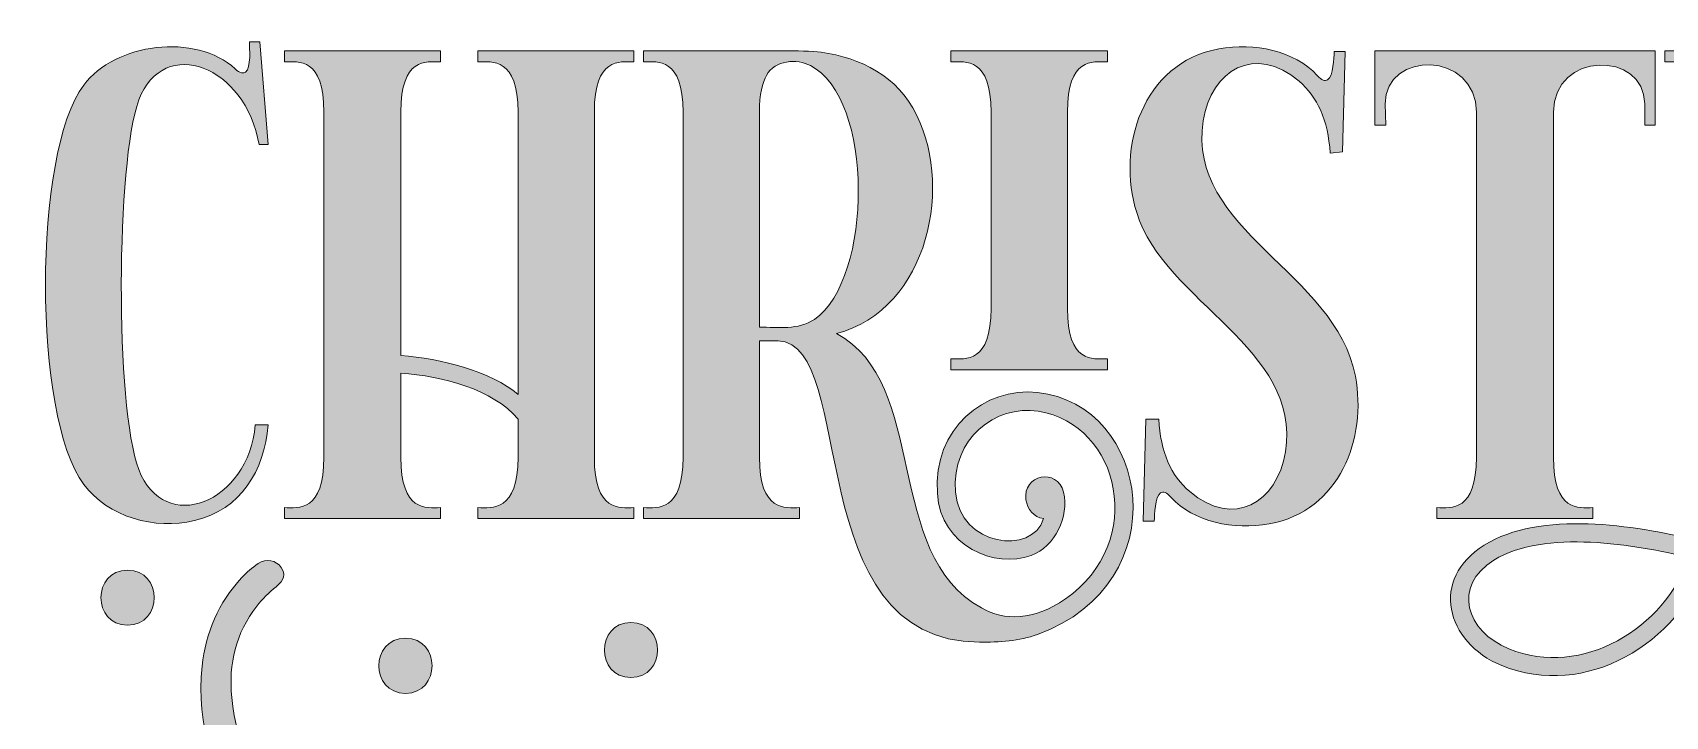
# Model space of a CAD drawing. Header units: inches. Extents: x 103 to 975, y -1020 to -60.
# Drawn here: x 103 to 648, y -671 to -443 of the extents above; entities that cross this region are included whole.
import ezdxf

# ---------------------------------------------------------------- set-up
doc = ezdxf.new("R2010")
doc.units = ezdxf.units.IN
doc.header["$MEASUREMENT"] = 0
doc.layers.add('Layer 1', color=7, linetype='Continuous')

# ---------------------------------------------------------------- blocks, each defined once
blk = doc.blocks.new('block 2')
at = {"layer": 'Layer 1', "true_color": 0x71020c}
h = blk.add_hatch(color=16, dxfattribs=at)
h.dxf.hatch_style = 2
edge = h.paths.add_edge_path()
edge.add_spline(control_points=[(181.91, -573.69), (181.91, -573.69), (177.59, -573.69), (177.59, -573.69), (175.43, -599.79), (147.17, -610.8), (138.76, -588.58), (130.78, -567.22), (131.21, -486.32), (138.76, -465.4), (147.17, -443.61), (174.35, -453.96), (178.88, -480.28), (178.88, -480.28), (181.91, -480.28), (181.91, -480.28), (181.91, -480.28), (179.1, -445.98), (179.1, -445.98), (179.1, -445.98), (175.65, -445.98), (175.65, -445.98), (175.65, -448.14), (176.29, -454.61), (174.35, -456.12), (173.71, -456.55), (172.41, -456.55), (170.9, -455.04), (157.74, -442.96), (130.78, -446.41), (120.42, -460.44), (103.38, -482.87), (103.38, -571.1), (120.42, -593.54), (128.41, -604.32), (144.15, -608.86), (157.31, -605.62), (172.84, -601.95), (180.61, -589.01), (181.91, -573.69)], knot_values=[0, 0, 0, 0, 1, 1, 1, 2, 2, 2, 3, 3, 3, 4, 4, 4, 5, 5, 5, 6, 6, 6, 7, 7, 7, 8, 8, 8, 9, 9, 9, 10, 10, 10, 11, 11, 11, 12, 12, 12, 13, 13, 13, 13], degree=3, periodic=1)
h = blk.add_hatch(color=16, dxfattribs=at)
h.dxf.hatch_style = 2
edge = h.paths.add_edge_path()
edge.add_spline(control_points=[(489.11, -595.91), (482.85, -590.73), (479.4, -582.75), (478.76, -571.75), (478.76, -571.75), (474.44, -571.75), (474.44, -571.75), (474.44, -571.75), (473.58, -605.83), (473.58, -605.83), (473.58, -605.83), (477.24, -605.83), (477.24, -605.83), (477.46, -603.68), (477.46, -597.64), (479.4, -596.34), (480.27, -595.91), (481.34, -596.13), (482.85, -597.85), (490.4, -606.05), (503.78, -608.86), (515.64, -606.7), (539.16, -602.38), (548.22, -578.22), (544.34, -557.51), (537.86, -522.78), (487.81, -508.76), (493.64, -472.3), (496.23, -455.47), (510.9, -446.63), (525.57, -459.14), (531.61, -464.32), (535.27, -472.08), (535.92, -483.09), (535.92, -483.09), (540.02, -482.65), (540.02, -482.65), (540.02, -482.65), (540.88, -449.22), (540.88, -449.22), (540.88, -449.22), (537.22, -449.22), (537.22, -449.22), (537.22, -451.37), (537, -457.42), (535.06, -458.71), (534.2, -459.14), (533.12, -458.93), (531.61, -457.2), (524.06, -449), (510.68, -446.2), (498.82, -448.35), (473.15, -453.1), (464.73, -481.36), (471.42, -502.93), (480.91, -533.14), (526.43, -548.02), (521.04, -582.75), (518.23, -599.58), (503.78, -608.42), (489.11, -595.91)], knot_values=[0, 0, 0, 0, 1, 1, 1, 2, 2, 2, 3, 3, 3, 4, 4, 4, 5, 5, 5, 6, 6, 6, 7, 7, 7, 8, 8, 8, 9, 9, 9, 10, 10, 10, 11, 11, 11, 12, 12, 12, 13, 13, 13, 14, 14, 14, 15, 15, 15, 16, 16, 16, 17, 17, 17, 18, 18, 18, 19, 19, 19, 20, 20, 20, 20], degree=3, periodic=1)
h = blk.add_hatch(color=16, dxfattribs=at)
h.dxf.hatch_style = 2
edge = h.paths.add_edge_path()
edge.add_spline(control_points=[(239.29, -601.3), (234.54, -601.3), (226.13, -602.81), (226.13, -584.48), (226.13, -584.48), (226.13, -556.43), (226.13, -556.43), (240.15, -557.51), (256.76, -561.83), (265.18, -571.75), (265.18, -571.75), (265.18, -584.48), (265.18, -584.48), (265.18, -602.81), (256.55, -601.3), (251.8, -601.3), (251.8, -601.3), (251.8, -604.97), (251.8, -604.97), (269.28, -604.97), (286.54, -604.97), (303.79, -604.97), (303.79, -604.97), (303.79, -601.3), (303.79, -601.3), (299.05, -601.3), (290.63, -602.81), (290.63, -584.48), (290.63, -546.08), (290.63, -507.89), (290.63, -469.5), (290.63, -451.16), (299.05, -452.67), (303.79, -452.67), (303.79, -452.67), (303.79, -449), (303.79, -449), (286.54, -449), (269.28, -449), (251.8, -449), (251.8, -449), (251.8, -452.67), (251.8, -452.67), (256.55, -452.67), (265.18, -451.16), (265.18, -469.5), (265.18, -469.5), (265.18, -563.55), (265.18, -563.55), (256.55, -556), (239.29, -551.47), (226.13, -550.61), (226.13, -550.61), (226.13, -469.5), (226.13, -469.5), (226.13, -451.16), (234.54, -452.67), (239.29, -452.67), (239.29, -452.67), (239.29, -449), (239.29, -449), (222.03, -449), (204.56, -449), (187.3, -449), (187.3, -449), (187.3, -452.67), (187.3, -452.67), (192.05, -452.67), (200.46, -451.16), (200.46, -469.5), (200.46, -507.89), (200.46, -546.08), (200.46, -584.48), (200.46, -602.81), (192.05, -601.3), (187.3, -601.3), (187.3, -601.3), (187.3, -604.97), (187.3, -604.97), (204.56, -604.97), (222.03, -604.97), (239.29, -604.97), (239.29, -604.97), (239.29, -601.3), (239.29, -601.3)], knot_values=[0, 0, 0, 0, 1, 1, 1, 2, 2, 2, 3, 3, 3, 4, 4, 4, 5, 5, 5, 6, 6, 6, 7, 7, 7, 8, 8, 8, 9, 9, 9, 10, 10, 10, 11, 11, 11, 12, 12, 12, 13, 13, 13, 14, 14, 14, 15, 15, 15, 16, 16, 16, 17, 17, 17, 18, 18, 18, 19, 19, 19, 20, 20, 20, 21, 21, 21, 22, 22, 22, 23, 23, 23, 24, 24, 24, 25, 25, 25, 26, 26, 26, 27, 27, 27, 28, 28, 28, 28], degree=3, periodic=1)
h = blk.add_hatch(color=16, dxfattribs=at)
h.dxf.hatch_style = 2
edge = h.paths.add_edge_path()
edge.add_spline(control_points=[(351.9, -545.65), (378.87, -547.16), (358.59, -645.74), (418.99, -646.18), (425.68, -646.18), (432.15, -645.74), (438.41, -643.59), (485.65, -626.11), (475.73, -567), (438.41, -562.9), (420.72, -560.96), (403.46, -574.98), (404.97, -596.56), (406.26, -614.46), (424.17, -621.58), (436.25, -617.27), (444.23, -614.25), (448.98, -604.32), (447.04, -596.13), (445.09, -587.93), (433.23, -590.3), (434.52, -598.72), (434.96, -601.73), (437.11, -604.54), (440.35, -604.97), (436.68, -617.27), (412.52, -614.25), (411.01, -596.13), (409.72, -578.22), (424.17, -567), (438.62, -569.16), (466.02, -573.47), (474.86, -612.95), (447.68, -631.72), (436.9, -639.05), (427.41, -639.05), (419.64, -634.74), (386.85, -616.84), (402.38, -559.67), (371.32, -543.28), (402.16, -535.29), (411.01, -492.79), (396.77, -467.99), (389.87, -455.9), (376.93, -450.51), (363.77, -449.22), (359.23, -449), (354.71, -449), (350.18, -449), (350.18, -449), (307.03, -449), (307.03, -449), (307.03, -449), (307.03, -452.67), (307.03, -452.67), (311.78, -452.67), (320.19, -451.16), (320.19, -469.5), (320.19, -469.5), (320.19, -584.48), (320.19, -584.48), (320.19, -602.81), (311.78, -601.3), (307.03, -601.3), (307.03, -601.3), (307.03, -604.97), (307.03, -604.97), (307.03, -604.97), (359.02, -604.97), (359.02, -604.97), (359.02, -604.97), (359.02, -601.3), (359.02, -601.3), (354.28, -601.3), (345.65, -602.81), (345.65, -584.48), (345.65, -584.48), (345.65, -545.65), (345.65, -545.65), (345.65, -545.65), (351.9, -545.65), (351.9, -545.65)], knot_values=[0, 0, 0, 0, 1, 1, 1, 2, 2, 2, 3, 3, 3, 4, 4, 4, 5, 5, 5, 6, 6, 6, 7, 7, 7, 8, 8, 8, 9, 9, 9, 10, 10, 10, 11, 11, 11, 12, 12, 12, 13, 13, 13, 14, 14, 14, 15, 15, 15, 16, 16, 16, 17, 17, 17, 18, 18, 18, 19, 19, 19, 20, 20, 20, 21, 21, 21, 22, 22, 22, 23, 23, 23, 24, 24, 24, 25, 25, 25, 26, 26, 26, 27, 27, 27, 27], degree=3, periodic=1)
edge = h.paths.add_edge_path()
edge.add_spline(control_points=[(345.65, -469.5), (345.65, -463.46), (346.72, -459.57), (348.02, -457.2), (350.82, -452.02), (358.16, -451.59), (362.69, -453.96), (383.83, -464.53), (383.61, -524.94), (363.98, -538.53), (358.59, -542.19), (351.9, -541.12), (345.65, -541.12), (345.65, -541.12), (345.65, -469.5), (345.65, -469.5)], knot_values=[0, 0, 0, 0, 1, 1, 1, 2, 2, 2, 3, 3, 3, 4, 4, 4, 5, 5, 5, 5], degree=3, periodic=1)
h = blk.add_hatch(color=16, dxfattribs=at)
h.dxf.hatch_style = 2
edge = h.paths.add_edge_path()
edge.add_spline(control_points=[(409.5, -551.69), (409.5, -551.69), (409.5, -555.36), (409.5, -555.36), (409.5, -555.36), (461.71, -555.36), (461.71, -555.36), (461.71, -555.36), (461.71, -551.69), (461.71, -551.69), (456.75, -551.69), (448.33, -553.2), (448.33, -534.86), (448.33, -534.86), (448.33, -469.5), (448.33, -469.5), (448.33, -451.16), (456.75, -452.67), (461.71, -452.67), (461.71, -452.67), (461.71, -449), (461.71, -449), (461.71, -449), (409.5, -449), (409.5, -449), (409.5, -449), (409.5, -452.67), (409.5, -452.67), (414.46, -452.67), (422.87, -451.16), (422.87, -469.5), (422.87, -469.5), (422.87, -534.86), (422.87, -534.86), (422.87, -553.2), (414.46, -551.69), (409.5, -551.69)], knot_values=[0, 0, 0, 0, 1, 1, 1, 2, 2, 2, 3, 3, 3, 4, 4, 4, 5, 5, 5, 6, 6, 6, 7, 7, 7, 8, 8, 8, 9, 9, 9, 10, 10, 10, 11, 11, 11, 12, 12, 12, 12], degree=3, periodic=1)
h = blk.add_hatch(color=16, dxfattribs=at)
h.dxf.hatch_style = 2
edge = h.paths.add_edge_path()
edge.add_spline(control_points=[(644.22, -473.81), (644.22, -473.81), (644.22, -463.89), (644.22, -463.89), (644.22, -463.89), (644.22, -449), (644.22, -449), (644.22, -449), (550.81, -449), (550.81, -449), (550.81, -449), (550.81, -463.89), (550.81, -463.89), (550.81, -463.89), (550.81, -473.81), (550.81, -473.81), (550.81, -473.81), (554.48, -473.81), (554.48, -473.81), (554.48, -473.81), (554.27, -466.69), (554.27, -466.69), (554.27, -448.79), (584.68, -449), (584.68, -469.5), (584.68, -507.89), (584.68, -546.08), (584.68, -584.48), (584.68, -602.81), (576.27, -601.3), (571.52, -601.3), (571.52, -601.3), (571.52, -604.97), (571.52, -604.97), (588.78, -604.97), (606.26, -604.97), (623.51, -604.97), (623.51, -604.97), (623.51, -601.3), (623.51, -601.3), (618.77, -601.3), (610.35, -602.81), (610.35, -584.48), (610.35, -546.08), (610.35, -507.89), (610.35, -469.5), (610.35, -449), (640.77, -449), (640.77, -466.69), (640.77, -469.5), (640.77, -473.38), (640.77, -473.81), (640.77, -473.81), (644.22, -473.81), (644.22, -473.81)], knot_values=[0, 0, 0, 0, 1, 1, 1, 2, 2, 2, 3, 3, 3, 4, 4, 4, 5, 5, 5, 6, 6, 6, 7, 7, 7, 8, 8, 8, 9, 9, 9, 10, 10, 10, 11, 11, 11, 12, 12, 12, 13, 13, 13, 14, 14, 14, 15, 15, 15, 16, 16, 16, 17, 17, 17, 18, 18, 18, 18], degree=3, periodic=1)
h = blk.add_hatch(color=16, dxfattribs=at)
h.dxf.hatch_style = 2
edge = h.paths.add_edge_path()
edge.add_spline(control_points=[(688.88, -627.84), (716.71, -636.9), (747.34, -646.82), (785.31, -646.82), (815.08, -646.82), (846.36, -635.82), (856.07, -604.97), (856.07, -604.97), (888.64, -604.97), (888.64, -604.97), (888.64, -604.97), (888.64, -601.52), (888.64, -601.52), (883.89, -601.52), (875.48, -602.81), (872.68, -584.48), (872.68, -584.48), (849.59, -449), (849.59, -449), (836.87, -449), (824.35, -449), (811.63, -449), (811.63, -449), (811.63, -452.45), (811.63, -452.45), (818.96, -452.45), (825.86, -454.83), (823.92, -463.67), (823.92, -463.67), (808.39, -533.57), (808.39, -533.57), (796.53, -534.64), (785.74, -540.68), (778.84, -550.18), (777.11, -552.98), (774.74, -556.65), (773.66, -560.1), (769.78, -572.18), (785.52, -574.55), (787.03, -564.41), (787.46, -560.96), (786.17, -557.3), (782.72, -555.79), (782.72, -555.36), (783.37, -554.49), (784.01, -553.63), (789.41, -546.08), (797.6, -541.33), (806.88, -540.04), (806.88, -540.04), (796.96, -584.69), (796.96, -584.69), (793.07, -602.81), (784.88, -601.52), (780.13, -601.52), (780.13, -601.52), (780.13, -604.97), (780.13, -604.97), (790.7, -604.97), (801.49, -604.97), (812.06, -604.97), (812.06, -604.97), (812.06, -601.52), (812.06, -601.52), (807.31, -601.52), (799.33, -602.81), (803.21, -584.69), (803.21, -584.69), (813.35, -539.61), (813.35, -539.61), (824.57, -539.82), (834.92, -545.22), (841.83, -553.85), (841.83, -553.85), (847, -584.48), (847, -584.48), (850.03, -602.81), (841.83, -601.52), (837.08, -601.52), (837.08, -601.52), (837.08, -604.97), (837.08, -604.97), (837.08, -604.97), (849.59, -604.97), (849.59, -604.97), (840.1, -631.94), (811.41, -640.57), (785.31, -640.78), (748.42, -640.78), (718.22, -630.86), (690.82, -622.01), (681.33, -618.99), (672.27, -615.97), (663.21, -613.6), (667.95, -595.69), (666.87, -575.42), (666.87, -557.08), (666.87, -557.08), (666.87, -478.77), (666.87, -478.77), (666.87, -478.77), (700.1, -593.54), (700.1, -593.54), (700.1, -593.54), (708.51, -593.11), (708.51, -593.11), (708.51, -593.11), (735.26, -478.56), (735.26, -478.56), (735.26, -478.56), (735.26, -584.48), (735.26, -584.48), (735.26, -602.81), (726.85, -601.52), (722.1, -601.52), (722.1, -601.52), (722.1, -604.97), (722.1, -604.97), (739.36, -604.97), (756.83, -604.97), (774.09, -604.97), (774.09, -604.97), (774.09, -601.52), (774.09, -601.52), (769.34, -601.52), (760.93, -602.81), (760.93, -584.48), (760.93, -546.29), (760.93, -507.89), (760.93, -469.5), (760.93, -451.16), (769.34, -452.67), (774.09, -452.67), (774.09, -452.67), (774.09, -449), (774.09, -449), (756.83, -449), (739.36, -449), (722.1, -449), (722.1, -449), (722.1, -452.67), (722.1, -452.67), (723.18, -452.67), (724.26, -452.67), (725.34, -452.67), (729.87, -452.89), (734.61, -455.04), (731.38, -469.5), (731.38, -469.5), (712.61, -546.94), (712.61, -546.94), (712.61, -546.94), (689.96, -469.5), (689.96, -469.5), (685.21, -451.16), (695.35, -452.67), (700.1, -452.67), (700.1, -452.67), (700.1, -449), (700.1, -449), (682.62, -449), (665.15, -449), (647.46, -449), (647.46, -449), (647.46, -452.67), (647.46, -452.67), (652.21, -452.67), (660.84, -451.16), (660.84, -469.5), (660.84, -469.5), (660.84, -557.51), (660.84, -557.51), (660.84, -575.42), (661.91, -594.62), (657.38, -612.09), (637.75, -607.13), (605.82, -602.17), (587.27, -613.82), (569.15, -625.03), (574.33, -646.18), (593.1, -653.94), (621.14, -665.37), (652.21, -646.39), (661.48, -619.43), (670.54, -621.8), (679.6, -624.82), (688.88, -627.84)], knot_values=[0, 0, 0, 0, 1, 1, 1, 2, 2, 2, 3, 3, 3, 4, 4, 4, 5, 5, 5, 6, 6, 6, 7, 7, 7, 8, 8, 8, 9, 9, 9, 10, 10, 10, 11, 11, 11, 12, 12, 12, 13, 13, 13, 14, 14, 14, 15, 15, 15, 16, 16, 16, 17, 17, 17, 18, 18, 18, 19, 19, 19, 20, 20, 20, 21, 21, 21, 22, 22, 22, 23, 23, 23, 24, 24, 24, 25, 25, 25, 26, 26, 26, 27, 27, 27, 28, 28, 28, 29, 29, 29, 30, 30, 30, 31, 31, 31, 32, 32, 32, 33, 33, 33, 34, 34, 34, 35, 35, 35, 36, 36, 36, 37, 37, 37, 38, 38, 38, 39, 39, 39, 40, 40, 40, 41, 41, 41, 42, 42, 42, 43, 43, 43, 44, 44, 44, 45, 45, 45, 46, 46, 46, 47, 47, 47, 48, 48, 48, 49, 49, 49, 50, 50, 50, 51, 51, 51, 52, 52, 52, 53, 53, 53, 54, 54, 54, 55, 55, 55, 56, 56, 56, 57, 57, 57, 58, 58, 58, 59, 59, 59, 60, 60, 60, 61, 61, 61, 62, 62, 62, 62], degree=3, periodic=1)
edge = h.paths.add_edge_path()
edge.add_spline(control_points=[(814.65, -533.57), (814.65, -533.57), (828.24, -472.95), (828.24, -472.95), (828.24, -472.95), (840.1, -543.49), (840.1, -543.49), (832.77, -537.45), (823.92, -534), (814.65, -533.57)], knot_values=[0, 0, 0, 0, 1, 1, 1, 2, 2, 2, 3, 3, 3, 3], degree=3, periodic=1)
edge = h.paths.add_edge_path()
edge.add_spline(control_points=[(595.47, -648.33), (581.23, -642.51), (576.49, -627.62), (590.51, -618.78), (607.34, -608.42), (637.75, -613.6), (655.66, -617.91), (647.46, -641.21), (620.06, -658.47), (595.47, -648.33)], knot_values=[0, 0, 0, 0, 1, 1, 1, 2, 2, 2, 3, 3, 3, 3], degree=3, periodic=1)
h = blk.add_hatch(color=16, dxfattribs=at)
h.dxf.hatch_style = 2
edge = h.paths.add_edge_path()
edge.add_spline(control_points=[(355.66, -733.11), (353.16, -731.65), (350.38, -732.19), (348.26, -734.75), (343.35, -740.67), (337.11, -744.43), (329.9, -746.68), (325.49, -748.06), (320.97, -748.87), (316.36, -749.08), (297.45, -749.92), (279.79, -745.63), (263.47, -735.95), (262.6, -735.43), (261.66, -734.96), (260.81, -733.82), (261.7, -733.46), (262.34, -733.21), (262.98, -732.95), (273.99, -728.5), (281.82, -720.64), (286.87, -709.89), (288.25, -706.94), (289.1, -703.8), (289.31, -700.52), (289.67, -694.97), (288.08, -690.08), (284.09, -686.24), (270.93, -673.57), (248.1, -674.93), (237.62, -691.44), (233.48, -697.97), (232.52, -705.14), (233.83, -712.66), (234.58, -716.93), (236.06, -720.93), (238.08, -724.73), (238.4, -725.32), (238.93, -725.84), (238.86, -726.74), (236.73, -727.1), (234.59, -726.8), (232.47, -726.66), (221.99, -725.93), (211.94, -723.61), (202.69, -718.41), (197.5, -715.49), (192.99, -711.73), (189.07, -707.24), (178.39, -695), (171.32, -681.02), (169.74, -664.56), (168.68, -653.43), (171.07, -643.13), (178.09, -634.17), (179.98, -631.75), (182.17, -629.63), (184.53, -627.68), (187.32, -625.38), (187.81, -623.44), (186.23, -621.22), (184.51, -618.81), (181.18, -618.21), (178.59, -619.94), (176.55, -621.29), (174.71, -622.89), (173.03, -624.69), (165.31, -633), (161.04, -642.95), (159.89, -654.16), (157.87, -673.86), (163.72, -691.35), (174.98, -707.14), (181.34, -716.06), (189.3, -723.22), (199.16, -728.04), (205.58, -731.17), (212.37, -733.26), (219.31, -734.81), (228.22, -736.79), (237.24, -737.66), (246.38, -736.79), (247.31, -736.7), (248.02, -736.95), (248.74, -737.54), (261.26, -747.74), (275.68, -753.79), (291.32, -757.02), (304.08, -759.67), (316.9, -760.09), (329.68, -756.77), (339.75, -754.15), (348.52, -749.27), (355.52, -741.34), (356.04, -740.75), (356.55, -740.15), (357, -739.51), (358.79, -737.01), (358.28, -734.64), (355.66, -733.11)], knot_values=[0, 0, 0, 0, 1, 1, 1, 2, 2, 2, 3, 3, 3, 4, 4, 4, 5, 5, 5, 6, 6, 6, 7, 7, 7, 8, 8, 8, 9, 9, 9, 10, 10, 10, 11, 11, 11, 12, 12, 12, 13, 13, 13, 14, 14, 14, 15, 15, 15, 16, 16, 16, 17, 17, 17, 18, 18, 18, 19, 19, 19, 20, 20, 20, 21, 21, 21, 22, 22, 22, 23, 23, 23, 24, 24, 24, 25, 25, 25, 26, 26, 26, 27, 27, 27, 28, 28, 28, 29, 29, 29, 30, 30, 30, 31, 31, 31, 32, 32, 32, 33, 33, 33, 33], degree=3, periodic=1)
edge = h.paths.add_edge_path()
edge.add_spline(control_points=[(244.01, -712.85), (242.72, -708.05), (242.91, -703.31), (245.12, -698.79), (248.76, -691.34), (258.47, -686.31), (266.87, -687.37), (272.35, -688.06), (276.08, -691.01), (278.11, -696.16), (280.67, -702.68), (279.06, -708.4), (274.42, -713.3), (268.08, -719.99), (259.93, -723.27), (251.27, -725.58), (247.91, -721.74), (245.3, -717.67), (244.01, -712.85)], knot_values=[0, 0, 0, 0, 1, 1, 1, 2, 2, 2, 3, 3, 3, 4, 4, 4, 5, 5, 5, 6, 6, 6, 6], degree=3, periodic=1)
h = blk.add_hatch(color=16, dxfattribs=at)
h.dxf.hatch_style = 2
edge = h.paths.add_edge_path()
edge.add_spline(control_points=[(135.02, -622.12), (123.21, -622.12), (123.19, -640.47), (135.02, -640.47), (146.83, -640.47), (146.85, -622.12), (135.02, -622.12)], knot_values=[0, 0, 0, 0, 1, 1, 1, 2, 2, 2, 2], degree=3, periodic=1)
h = blk.add_hatch(color=16, dxfattribs=at)
h.dxf.hatch_style = 2
edge = h.paths.add_edge_path()
edge.add_spline(control_points=[(302.83, -657.95), (314.64, -657.95), (314.66, -639.6), (302.83, -639.6), (291.02, -639.6), (291, -657.95), (302.83, -657.95)], knot_values=[0, 0, 0, 0, 1, 1, 1, 2, 2, 2, 2], degree=3, periodic=1)
h = blk.add_hatch(color=16, dxfattribs=at)
h.dxf.hatch_style = 2
edge = h.paths.add_edge_path()
edge.add_spline(control_points=[(227.67, -663.2), (239.48, -663.2), (239.5, -644.84), (227.67, -644.84), (215.86, -644.84), (215.84, -663.2), (227.67, -663.2)], knot_values=[0, 0, 0, 0, 1, 1, 1, 2, 2, 2, 2], degree=3, periodic=1)
at = {"layer": 'Layer 1', "lineweight": 0}
for points, knots in [([(181.91, -573.69), (181.91, -573.69), (177.59, -573.69), (177.59, -573.69), (175.43, -599.79), (147.17, -610.8), (138.76, -588.58), (130.78, -567.22), (131.21, -486.32), (138.76, -465.4), (147.17, -443.61), (174.35, -453.96), (178.88, -480.28), (178.88, -480.28), (181.91, -480.28), (181.91, -480.28), (181.91, -480.28), (179.1, -445.98), (179.1, -445.98), (179.1, -445.98), (175.65, -445.98), (175.65, -445.98), (175.65, -448.14), (176.29, -454.61), (174.35, -456.12), (173.71, -456.55), (172.41, -456.55), (170.9, -455.04), (157.74, -442.96), (130.78, -446.41), (120.42, -460.44), (103.38, -482.87), (103.38, -571.1), (120.42, -593.54), (128.41, -604.32), (144.15, -608.86), (157.31, -605.62), (172.84, -601.95), (180.61, -589.01), (181.91, -573.69)], [0, 0, 0, 0, 1, 1, 1, 2, 2, 2, 3, 3, 3, 4, 4, 4, 5, 5, 5, 6, 6, 6, 7, 7, 7, 8, 8, 8, 9, 9, 9, 10, 10, 10, 11, 11, 11, 12, 12, 12, 13, 13, 13, 13]), ([(489.11, -595.91), (482.85, -590.73), (479.4, -582.75), (478.76, -571.75), (478.76, -571.75), (474.44, -571.75), (474.44, -571.75), (474.44, -571.75), (473.58, -605.83), (473.58, -605.83), (473.58, -605.83), (477.24, -605.83), (477.24, -605.83), (477.46, -603.68), (477.46, -597.64), (479.4, -596.34), (480.27, -595.91), (481.34, -596.13), (482.85, -597.85), (490.4, -606.05), (503.78, -608.86), (515.64, -606.7), (539.16, -602.38), (548.22, -578.22), (544.34, -557.51), (537.86, -522.78), (487.81, -508.76), (493.64, -472.3), (496.23, -455.47), (510.9, -446.63), (525.57, -459.14), (531.61, -464.32), (535.27, -472.08), (535.92, -483.09), (535.92, -483.09), (540.02, -482.65), (540.02, -482.65), (540.02, -482.65), (540.88, -449.22), (540.88, -449.22), (540.88, -449.22), (537.22, -449.22), (537.22, -449.22), (537.22, -451.37), (537, -457.42), (535.06, -458.71), (534.2, -459.14), (533.12, -458.93), (531.61, -457.2), (524.06, -449), (510.68, -446.2), (498.82, -448.35), (473.15, -453.1), (464.73, -481.36), (471.42, -502.93), (480.91, -533.14), (526.43, -548.02), (521.04, -582.75), (518.23, -599.58), (503.78, -608.42), (489.11, -595.91)], [0, 0, 0, 0, 1, 1, 1, 2, 2, 2, 3, 3, 3, 4, 4, 4, 5, 5, 5, 6, 6, 6, 7, 7, 7, 8, 8, 8, 9, 9, 9, 10, 10, 10, 11, 11, 11, 12, 12, 12, 13, 13, 13, 14, 14, 14, 15, 15, 15, 16, 16, 16, 17, 17, 17, 18, 18, 18, 19, 19, 19, 20, 20, 20, 20]), ([(239.29, -601.3), (234.54, -601.3), (226.13, -602.81), (226.13, -584.48), (226.13, -584.48), (226.13, -556.43), (226.13, -556.43), (240.15, -557.51), (256.76, -561.83), (265.18, -571.75), (265.18, -571.75), (265.18, -584.48), (265.18, -584.48), (265.18, -602.81), (256.55, -601.3), (251.8, -601.3), (251.8, -601.3), (251.8, -604.97), (251.8, -604.97), (269.28, -604.97), (286.54, -604.97), (303.79, -604.97), (303.79, -604.97), (303.79, -601.3), (303.79, -601.3), (299.05, -601.3), (290.63, -602.81), (290.63, -584.48), (290.63, -546.08), (290.63, -507.89), (290.63, -469.5), (290.63, -451.16), (299.05, -452.67), (303.79, -452.67), (303.79, -452.67), (303.79, -449), (303.79, -449), (286.54, -449), (269.28, -449), (251.8, -449), (251.8, -449), (251.8, -452.67), (251.8, -452.67), (256.55, -452.67), (265.18, -451.16), (265.18, -469.5), (265.18, -469.5), (265.18, -563.55), (265.18, -563.55), (256.55, -556), (239.29, -551.47), (226.13, -550.61), (226.13, -550.61), (226.13, -469.5), (226.13, -469.5), (226.13, -451.16), (234.54, -452.67), (239.29, -452.67), (239.29, -452.67), (239.29, -449), (239.29, -449), (222.03, -449), (204.56, -449), (187.3, -449), (187.3, -449), (187.3, -452.67), (187.3, -452.67), (192.05, -452.67), (200.46, -451.16), (200.46, -469.5), (200.46, -507.89), (200.46, -546.08), (200.46, -584.48), (200.46, -602.81), (192.05, -601.3), (187.3, -601.3), (187.3, -601.3), (187.3, -604.97), (187.3, -604.97), (204.56, -604.97), (222.03, -604.97), (239.29, -604.97), (239.29, -604.97), (239.29, -601.3), (239.29, -601.3)], [0, 0, 0, 0, 1, 1, 1, 2, 2, 2, 3, 3, 3, 4, 4, 4, 5, 5, 5, 6, 6, 6, 7, 7, 7, 8, 8, 8, 9, 9, 9, 10, 10, 10, 11, 11, 11, 12, 12, 12, 13, 13, 13, 14, 14, 14, 15, 15, 15, 16, 16, 16, 17, 17, 17, 18, 18, 18, 19, 19, 19, 20, 20, 20, 21, 21, 21, 22, 22, 22, 23, 23, 23, 24, 24, 24, 25, 25, 25, 26, 26, 26, 27, 27, 27, 28, 28, 28, 28]), ([(351.9, -545.65), (378.87, -547.16), (358.59, -645.74), (418.99, -646.18), (425.68, -646.18), (432.15, -645.74), (438.41, -643.59), (485.65, -626.11), (475.73, -567), (438.41, -562.9), (420.72, -560.96), (403.46, -574.98), (404.97, -596.56), (406.26, -614.46), (424.17, -621.58), (436.25, -617.27), (444.23, -614.25), (448.98, -604.32), (447.04, -596.13), (445.09, -587.93), (433.23, -590.3), (434.52, -598.72), (434.96, -601.73), (437.11, -604.54), (440.35, -604.97), (436.68, -617.27), (412.52, -614.25), (411.01, -596.13), (409.72, -578.22), (424.17, -567), (438.62, -569.16), (466.02, -573.47), (474.86, -612.95), (447.68, -631.72), (436.9, -639.05), (427.41, -639.05), (419.64, -634.74), (386.85, -616.84), (402.38, -559.67), (371.32, -543.28), (402.16, -535.29), (411.01, -492.79), (396.77, -467.99), (389.87, -455.9), (376.93, -450.51), (363.77, -449.22), (359.23, -449), (354.71, -449), (350.18, -449), (350.18, -449), (307.03, -449), (307.03, -449), (307.03, -449), (307.03, -452.67), (307.03, -452.67), (311.78, -452.67), (320.19, -451.16), (320.19, -469.5), (320.19, -469.5), (320.19, -584.48), (320.19, -584.48), (320.19, -602.81), (311.78, -601.3), (307.03, -601.3), (307.03, -601.3), (307.03, -604.97), (307.03, -604.97), (307.03, -604.97), (359.02, -604.97), (359.02, -604.97), (359.02, -604.97), (359.02, -601.3), (359.02, -601.3), (354.28, -601.3), (345.65, -602.81), (345.65, -584.48), (345.65, -584.48), (345.65, -545.65), (345.65, -545.65), (345.65, -545.65), (351.9, -545.65), (351.9, -545.65)], [0, 0, 0, 0, 1, 1, 1, 2, 2, 2, 3, 3, 3, 4, 4, 4, 5, 5, 5, 6, 6, 6, 7, 7, 7, 8, 8, 8, 9, 9, 9, 10, 10, 10, 11, 11, 11, 12, 12, 12, 13, 13, 13, 14, 14, 14, 15, 15, 15, 16, 16, 16, 17, 17, 17, 18, 18, 18, 19, 19, 19, 20, 20, 20, 21, 21, 21, 22, 22, 22, 23, 23, 23, 24, 24, 24, 25, 25, 25, 26, 26, 26, 27, 27, 27, 27]), ([(345.65, -469.5), (345.65, -463.46), (346.72, -459.57), (348.02, -457.2), (350.82, -452.02), (358.16, -451.59), (362.69, -453.96), (383.83, -464.53), (383.61, -524.94), (363.98, -538.53), (358.59, -542.19), (351.9, -541.12), (345.65, -541.12), (345.65, -541.12), (345.65, -469.5), (345.65, -469.5)], [0, 0, 0, 0, 1, 1, 1, 2, 2, 2, 3, 3, 3, 4, 4, 4, 5, 5, 5, 5]), ([(409.5, -551.69), (409.5, -551.69), (409.5, -555.36), (409.5, -555.36), (409.5, -555.36), (461.71, -555.36), (461.71, -555.36), (461.71, -555.36), (461.71, -551.69), (461.71, -551.69), (456.75, -551.69), (448.33, -553.2), (448.33, -534.86), (448.33, -534.86), (448.33, -469.5), (448.33, -469.5), (448.33, -451.16), (456.75, -452.67), (461.71, -452.67), (461.71, -452.67), (461.71, -449), (461.71, -449), (461.71, -449), (409.5, -449), (409.5, -449), (409.5, -449), (409.5, -452.67), (409.5, -452.67), (414.46, -452.67), (422.87, -451.16), (422.87, -469.5), (422.87, -469.5), (422.87, -534.86), (422.87, -534.86), (422.87, -553.2), (414.46, -551.69), (409.5, -551.69)], [0, 0, 0, 0, 1, 1, 1, 2, 2, 2, 3, 3, 3, 4, 4, 4, 5, 5, 5, 6, 6, 6, 7, 7, 7, 8, 8, 8, 9, 9, 9, 10, 10, 10, 11, 11, 11, 12, 12, 12, 12]), ([(644.22, -473.81), (644.22, -473.81), (644.22, -463.89), (644.22, -463.89), (644.22, -463.89), (644.22, -449), (644.22, -449), (644.22, -449), (550.81, -449), (550.81, -449), (550.81, -449), (550.81, -463.89), (550.81, -463.89), (550.81, -463.89), (550.81, -473.81), (550.81, -473.81), (550.81, -473.81), (554.48, -473.81), (554.48, -473.81), (554.48, -473.81), (554.27, -466.69), (554.27, -466.69), (554.27, -448.79), (584.68, -449), (584.68, -469.5), (584.68, -507.89), (584.68, -546.08), (584.68, -584.48), (584.68, -602.81), (576.27, -601.3), (571.52, -601.3), (571.52, -601.3), (571.52, -604.97), (571.52, -604.97), (588.78, -604.97), (606.26, -604.97), (623.51, -604.97), (623.51, -604.97), (623.51, -601.3), (623.51, -601.3), (618.77, -601.3), (610.35, -602.81), (610.35, -584.48), (610.35, -546.08), (610.35, -507.89), (610.35, -469.5), (610.35, -449), (640.77, -449), (640.77, -466.69), (640.77, -469.5), (640.77, -473.38), (640.77, -473.81), (640.77, -473.81), (644.22, -473.81), (644.22, -473.81)], [0, 0, 0, 0, 1, 1, 1, 2, 2, 2, 3, 3, 3, 4, 4, 4, 5, 5, 5, 6, 6, 6, 7, 7, 7, 8, 8, 8, 9, 9, 9, 10, 10, 10, 11, 11, 11, 12, 12, 12, 13, 13, 13, 14, 14, 14, 15, 15, 15, 16, 16, 16, 17, 17, 17, 18, 18, 18, 18]), ([(688.88, -627.84), (716.71, -636.9), (747.34, -646.82), (785.31, -646.82), (815.08, -646.82), (846.36, -635.82), (856.07, -604.97), (856.07, -604.97), (888.64, -604.97), (888.64, -604.97), (888.64, -604.97), (888.64, -601.52), (888.64, -601.52), (883.89, -601.52), (875.48, -602.81), (872.68, -584.48), (872.68, -584.48), (849.59, -449), (849.59, -449), (836.87, -449), (824.35, -449), (811.63, -449), (811.63, -449), (811.63, -452.45), (811.63, -452.45), (818.96, -452.45), (825.86, -454.83), (823.92, -463.67), (823.92, -463.67), (808.39, -533.57), (808.39, -533.57), (796.53, -534.64), (785.74, -540.68), (778.84, -550.18), (777.11, -552.98), (774.74, -556.65), (773.66, -560.1), (769.78, -572.18), (785.52, -574.55), (787.03, -564.41), (787.46, -560.96), (786.17, -557.3), (782.72, -555.79), (782.72, -555.36), (783.37, -554.49), (784.01, -553.63), (789.41, -546.08), (797.6, -541.33), (806.88, -540.04), (806.88, -540.04), (796.96, -584.69), (796.96, -584.69), (793.07, -602.81), (784.88, -601.52), (780.13, -601.52), (780.13, -601.52), (780.13, -604.97), (780.13, -604.97), (790.7, -604.97), (801.49, -604.97), (812.06, -604.97), (812.06, -604.97), (812.06, -601.52), (812.06, -601.52), (807.31, -601.52), (799.33, -602.81), (803.21, -584.69), (803.21, -584.69), (813.35, -539.61), (813.35, -539.61), (824.57, -539.82), (834.92, -545.22), (841.83, -553.85), (841.83, -553.85), (847, -584.48), (847, -584.48), (850.03, -602.81), (841.83, -601.52), (837.08, -601.52), (837.08, -601.52), (837.08, -604.97), (837.08, -604.97), (837.08, -604.97), (849.59, -604.97), (849.59, -604.97), (840.1, -631.94), (811.41, -640.57), (785.31, -640.78), (748.42, -640.78), (718.22, -630.86), (690.82, -622.01), (681.33, -618.99), (672.27, -615.97), (663.21, -613.6), (667.95, -595.69), (666.87, -575.42), (666.87, -557.08), (666.87, -557.08), (666.87, -478.77), (666.87, -478.77), (666.87, -478.77), (700.1, -593.54), (700.1, -593.54), (700.1, -593.54), (708.51, -593.11), (708.51, -593.11), (708.51, -593.11), (735.26, -478.56), (735.26, -478.56), (735.26, -478.56), (735.26, -584.48), (735.26, -584.48), (735.26, -602.81), (726.85, -601.52), (722.1, -601.52), (722.1, -601.52), (722.1, -604.97), (722.1, -604.97), (739.36, -604.97), (756.83, -604.97), (774.09, -604.97), (774.09, -604.97), (774.09, -601.52), (774.09, -601.52), (769.34, -601.52), (760.93, -602.81), (760.93, -584.48), (760.93, -546.29), (760.93, -507.89), (760.93, -469.5), (760.93, -451.16), (769.34, -452.67), (774.09, -452.67), (774.09, -452.67), (774.09, -449), (774.09, -449), (756.83, -449), (739.36, -449), (722.1, -449), (722.1, -449), (722.1, -452.67), (722.1, -452.67), (723.18, -452.67), (724.26, -452.67), (725.34, -452.67), (729.87, -452.89), (734.61, -455.04), (731.38, -469.5), (731.38, -469.5), (712.61, -546.94), (712.61, -546.94), (712.61, -546.94), (689.96, -469.5), (689.96, -469.5), (685.21, -451.16), (695.35, -452.67), (700.1, -452.67), (700.1, -452.67), (700.1, -449), (700.1, -449), (682.62, -449), (665.15, -449), (647.46, -449), (647.46, -449), (647.46, -452.67), (647.46, -452.67), (652.21, -452.67), (660.84, -451.16), (660.84, -469.5), (660.84, -469.5), (660.84, -557.51), (660.84, -557.51), (660.84, -575.42), (661.91, -594.62), (657.38, -612.09), (637.75, -607.13), (605.82, -602.17), (587.27, -613.82), (569.15, -625.03), (574.33, -646.18), (593.1, -653.94), (621.14, -665.37), (652.21, -646.39), (661.48, -619.43), (670.54, -621.8), (679.6, -624.82), (688.88, -627.84)], [0, 0, 0, 0, 1, 1, 1, 2, 2, 2, 3, 3, 3, 4, 4, 4, 5, 5, 5, 6, 6, 6, 7, 7, 7, 8, 8, 8, 9, 9, 9, 10, 10, 10, 11, 11, 11, 12, 12, 12, 13, 13, 13, 14, 14, 14, 15, 15, 15, 16, 16, 16, 17, 17, 17, 18, 18, 18, 19, 19, 19, 20, 20, 20, 21, 21, 21, 22, 22, 22, 23, 23, 23, 24, 24, 24, 25, 25, 25, 26, 26, 26, 27, 27, 27, 28, 28, 28, 29, 29, 29, 30, 30, 30, 31, 31, 31, 32, 32, 32, 33, 33, 33, 34, 34, 34, 35, 35, 35, 36, 36, 36, 37, 37, 37, 38, 38, 38, 39, 39, 39, 40, 40, 40, 41, 41, 41, 42, 42, 42, 43, 43, 43, 44, 44, 44, 45, 45, 45, 46, 46, 46, 47, 47, 47, 48, 48, 48, 49, 49, 49, 50, 50, 50, 51, 51, 51, 52, 52, 52, 53, 53, 53, 54, 54, 54, 55, 55, 55, 56, 56, 56, 57, 57, 57, 58, 58, 58, 59, 59, 59, 60, 60, 60, 61, 61, 61, 62, 62, 62, 62]), ([(595.47, -648.33), (581.23, -642.51), (576.49, -627.62), (590.51, -618.78), (607.34, -608.42), (637.75, -613.6), (655.66, -617.91), (647.46, -641.21), (620.06, -658.47), (595.47, -648.33)], [0, 0, 0, 0, 1, 1, 1, 2, 2, 2, 3, 3, 3, 3]), ([(355.66, -733.11), (353.16, -731.65), (350.38, -732.19), (348.26, -734.75), (343.35, -740.67), (337.11, -744.43), (329.9, -746.68), (325.49, -748.06), (320.97, -748.87), (316.36, -749.08), (297.45, -749.92), (279.79, -745.63), (263.47, -735.95), (262.6, -735.43), (261.66, -734.96), (260.81, -733.82), (261.7, -733.46), (262.34, -733.21), (262.98, -732.95), (273.99, -728.5), (281.82, -720.64), (286.87, -709.89), (288.25, -706.94), (289.1, -703.8), (289.31, -700.52), (289.67, -694.97), (288.08, -690.08), (284.09, -686.24), (270.93, -673.57), (248.1, -674.93), (237.62, -691.44), (233.48, -697.97), (232.52, -705.14), (233.83, -712.66), (234.58, -716.93), (236.06, -720.93), (238.08, -724.73), (238.4, -725.32), (238.93, -725.84), (238.86, -726.74), (236.73, -727.1), (234.59, -726.8), (232.47, -726.66), (221.99, -725.93), (211.94, -723.61), (202.69, -718.41), (197.5, -715.49), (192.99, -711.73), (189.07, -707.24), (178.39, -695), (171.32, -681.02), (169.74, -664.56), (168.68, -653.43), (171.07, -643.13), (178.09, -634.17), (179.98, -631.75), (182.17, -629.63), (184.53, -627.68), (187.32, -625.38), (187.81, -623.44), (186.23, -621.22), (184.51, -618.81), (181.18, -618.21), (178.59, -619.94), (176.55, -621.29), (174.71, -622.89), (173.03, -624.69), (165.31, -633), (161.04, -642.95), (159.89, -654.16), (157.87, -673.86), (163.72, -691.35), (174.98, -707.14), (181.34, -716.06), (189.3, -723.22), (199.16, -728.04), (205.58, -731.17), (212.37, -733.26), (219.31, -734.81), (228.22, -736.79), (237.24, -737.66), (246.38, -736.79), (247.31, -736.7), (248.02, -736.95), (248.74, -737.54), (261.26, -747.74), (275.68, -753.79), (291.32, -757.02), (304.08, -759.67), (316.9, -760.09), (329.68, -756.77), (339.75, -754.15), (348.52, -749.27), (355.52, -741.34), (356.04, -740.75), (356.55, -740.15), (357, -739.51), (358.79, -737.01), (358.28, -734.64), (355.66, -733.11)], [0, 0, 0, 0, 1, 1, 1, 2, 2, 2, 3, 3, 3, 4, 4, 4, 5, 5, 5, 6, 6, 6, 7, 7, 7, 8, 8, 8, 9, 9, 9, 10, 10, 10, 11, 11, 11, 12, 12, 12, 13, 13, 13, 14, 14, 14, 15, 15, 15, 16, 16, 16, 17, 17, 17, 18, 18, 18, 19, 19, 19, 20, 20, 20, 21, 21, 21, 22, 22, 22, 23, 23, 23, 24, 24, 24, 25, 25, 25, 26, 26, 26, 27, 27, 27, 28, 28, 28, 29, 29, 29, 30, 30, 30, 31, 31, 31, 32, 32, 32, 33, 33, 33, 33]), ([(135.02, -622.12), (123.21, -622.12), (123.19, -640.47), (135.02, -640.47), (146.83, -640.47), (146.85, -622.12), (135.02, -622.12)], [0, 0, 0, 0, 1, 1, 1, 2, 2, 2, 2]), ([(302.83, -657.95), (314.64, -657.95), (314.66, -639.6), (302.83, -639.6), (291.02, -639.6), (291, -657.95), (302.83, -657.95)], [0, 0, 0, 0, 1, 1, 1, 2, 2, 2, 2]), ([(227.67, -663.2), (239.48, -663.2), (239.5, -644.84), (227.67, -644.84), (215.86, -644.84), (215.84, -663.2), (227.67, -663.2)], [0, 0, 0, 0, 1, 1, 1, 2, 2, 2, 2])]:
    blk.add_open_spline(points, degree=3, knots=knots, dxfattribs=at)

msp = doc.modelspace()

# ---------------------------------------------------------------- block references
at = {"layer": 'Layer 1'}
msp.add_blockref('block 2', (0, 0), dxfattribs=at)

doc.saveas('drawing.dxf')
